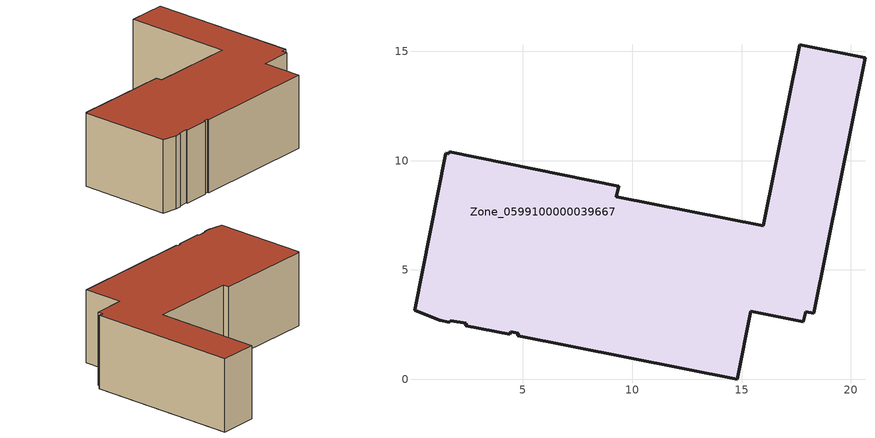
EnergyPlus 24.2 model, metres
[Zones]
Zone_0599100000039667
 floor ground (C_G): 17.93,3.09 17.82,2.64 15.41,3.11 14.8,0 4.77,1.99 4.79,2.1 4.44,2.17 4.39,2.06 2.39,2.46 2.41,2.56 1.7,2.69 1.64,2.61 1.2,2.69 0.05,3.16 1.48,10.33 1.61,10.3 1.63,10.39 9.38,8.83 9.28,8.35 15.99,7.01 17.66,15.3 20.64,14.7 18.3,3.02 z0
 wall outside (C_F): 17.93,3.09 18.3,3.02 20.64,14.7 17.66,15.3 15.99,7.01 9.28,8.35 9.38,8.83 1.63,10.39 1.61,10.3 1.48,10.33 0.05,3.16 1.2,2.69 1.64,2.61 1.7,2.69 2.41,2.56 2.39,2.46 4.39,2.06 4.44,2.17 4.79,2.1 4.77,1.99 14.8,0 15.41,3.11 17.82,2.64 17.93,3.09 z0:5.83
 roof outside (C_R): 17.82,2.64 17.93,3.09 18.3,3.02 20.64,14.7 17.66,15.3 15.99,7.01 9.28,8.35 9.38,8.83 1.63,10.39 1.61,10.3 1.48,10.33 0.05,3.16 1.2,2.69 1.64,2.61 1.7,2.69 2.41,2.56 2.39,2.46 4.39,2.06 4.44,2.17 4.79,2.1 4.77,1.99 14.8,0 15.41,3.11 z5.83
[BUILDING]
Pand.0599100000039667: North Axis=0; Terrain=City; Loads Convergence Tolerance Value=0.04; Temperature Convergence Tolerance Value=0.4; Solar Distribution=FullExterior; Maximum Number of Warmup Days=25; Minimum Number of Warmup Days=1
[Site:Location]
Rotterdam.The.Hague.AP_ZH_NLD Design_Conditions: Latitude=51.96; Longitude=4.45; Time Zone=1; Elevation=-4.5
[SITE:GROUNDTEMPERATURE:BUILDINGSURFACE]
18, 18, 18, 18, 18, 18, 18, 18, 18, 18, 18, 18
[MATERIAL] Thermal Absorptance=0.9; Solar Absorptance=0.7; Visible Absorptance=0.7
Name | Roughness | Thickness | Conductivity | Density | Specific Heat
G.D.1965 | MediumSmooth | 0.15 | 1 | 540 | 1210
F.D.1965 | Rough | 0.3 | 0.857143 | 1920 | 840
R.D.1965 | MediumRough | 0.2 | 0.08 | 1500 | 1000
[CONSTRUCTION]
C_G: G.D.1965
C_F: F.D.1965
C_R: R.D.1965
[ZONE]
Zone_0599100000039667: Type=1; Multiplier=1; Ceiling Height=Autocalculate; Volume=Autocalculate; Floor Area=autocalculate; Part of Total Floor Area=Yes
[ZONEINFILTRATION:DESIGNFLOWRATE]
Infil_Zone_0599100000039667: Zone or ZoneList or Space or SpaceList=Zone_0599100000039667; Schedule=AlwaysOn; Design Flow Rate Calculation Method=Flow/Area; Flow Rate per Floor Area=0.0042; Constant Term Coefficient=1; Temperature Term Coefficient=0; Velocity Term Coefficient=0; Velocity Squared Term Coefficient=0
[HVACTEMPLATE:ZONE:IDEALLOADSAIRSYSTEM]
Zone_0599100000039667: Maximum Heating Supply Air Temperature=50; Minimum Cooling Supply Air Temperature=13; Maximum Heating Supply Air Humidity Ratio=0.0156; Minimum Cooling Supply Air Humidity Ratio=0.0077; Heating Limit=NoLimit; Cooling Limit=NoLimit; Dehumidification Control Type=ConstantSensibleHeatRatio; Cooling Sensible Heat Ratio=0.7; Dehumidification Setpoint=60; Humidification Control Type=None; Humidification Setpoint=30; Outdoor Air Method=None; Outdoor Air Flow Rate per Person=0.00944; Outdoor Air Flow Rate per Zone Floor Area=0; Outdoor Air Flow Rate per Zone=0; Demand Controlled Ventilation Type=None; Outdoor Air Economizer Type=NoEconomizer; Heat Recovery Type=None; Sensible Heat Recovery Effectiveness=0.7; Latent Heat Recovery Effectiveness=0.65
[ZONECONTROL:THERMOSTAT]
ThermostatControl_Zone_0599100000039667: Zone or ZoneList=Zone_0599100000039667; Control Type Schedule=DualSetpointControlType; Control 1=Thermostat_Zone_0599100000039667; Temperature Difference Between Cutout And Setpoint=0
[THERMOSTATSETPOINT:DUALSETPOINT]
Thermostat_Zone_0599100000039667: Heating Setpoint Temperature Schedule=HeatingSetpoint_Zone_0599100000039667; Cooling Setpoint Temperature Schedule=CoolingSetpoint_Zone_0599100000039667
[SCHEDULE:COMPACT]
HeatingSetpoint_Zone_0599100000039667: Through: 12/31, For: AllDays, Until: 24:00, 21
CoolingSetpoint_Zone_0599100000039667: Through: 12/31, For: AllDays, Until: 24:00, 24
DualSetpointControlType: Through: 12/31, For: AllDays, Until: 24:00, 4
AlwaysOn: Through: 12/31, For: AllDays, Until: 24:00, 1
